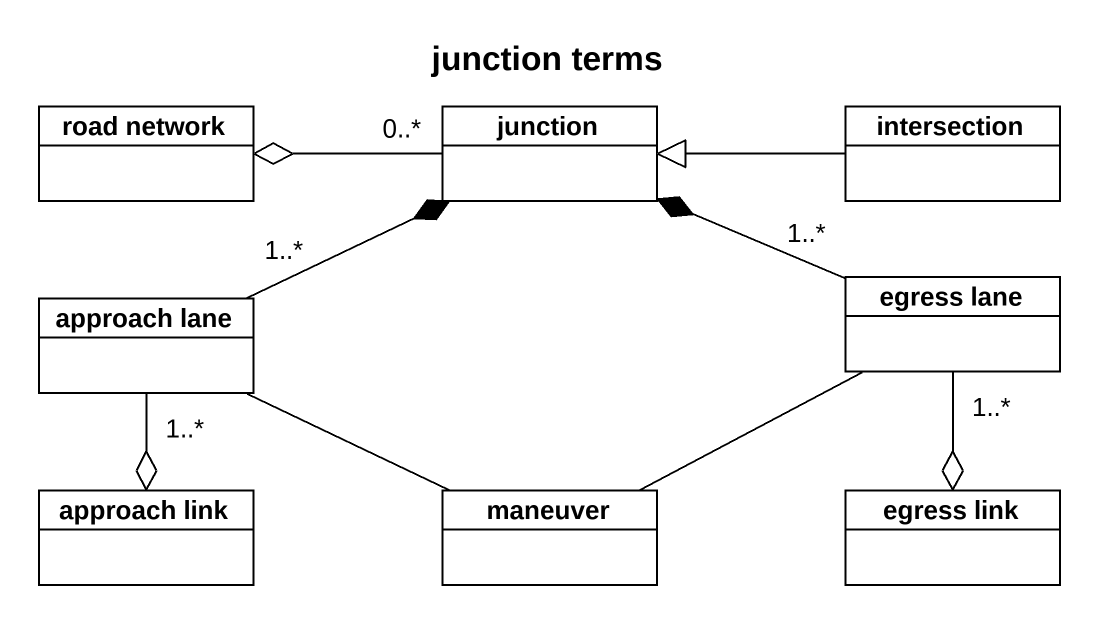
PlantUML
@startuml
title junction terms
hide circle
hide empty members
class "road network" as road_network
class junction
class intersection
class "approach lane" as approach_lane
class "egress lane" as egress_lane
class "approach link" as approach_link
class maneuver
class "egress link" as egress_link
junction "0..*" -left-o road_network
intersection -left-|> junction
approach_lane "1..*" -right-* junction
approach_lane "1..*" --o approach_link
approach_lane -right- maneuver
egress_lane "1..*" -left-* junction
egress_lane "1..*" --o egress_link
maneuver -right- egress_lane
@enduml
